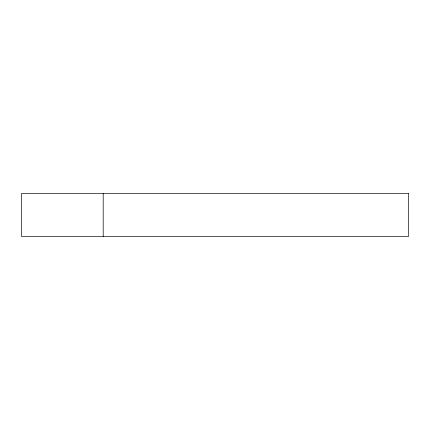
<?xml version="1.0" encoding="UTF-8"?>
<svg xmlns="http://www.w3.org/2000/svg" width="430" height="430" viewBox="0 0 430 430"><rect width="100%" height="100%" fill="white"/><g stroke="black" fill="none" stroke-linecap="round" stroke-linejoin="round"><path stroke-width="0.64" d="M103.2 193.5L103.2 236.5M408.5 193.5L21.5 193.5L21.5 236.5L408.5 236.5L408.5 193.5"/></g></svg>
